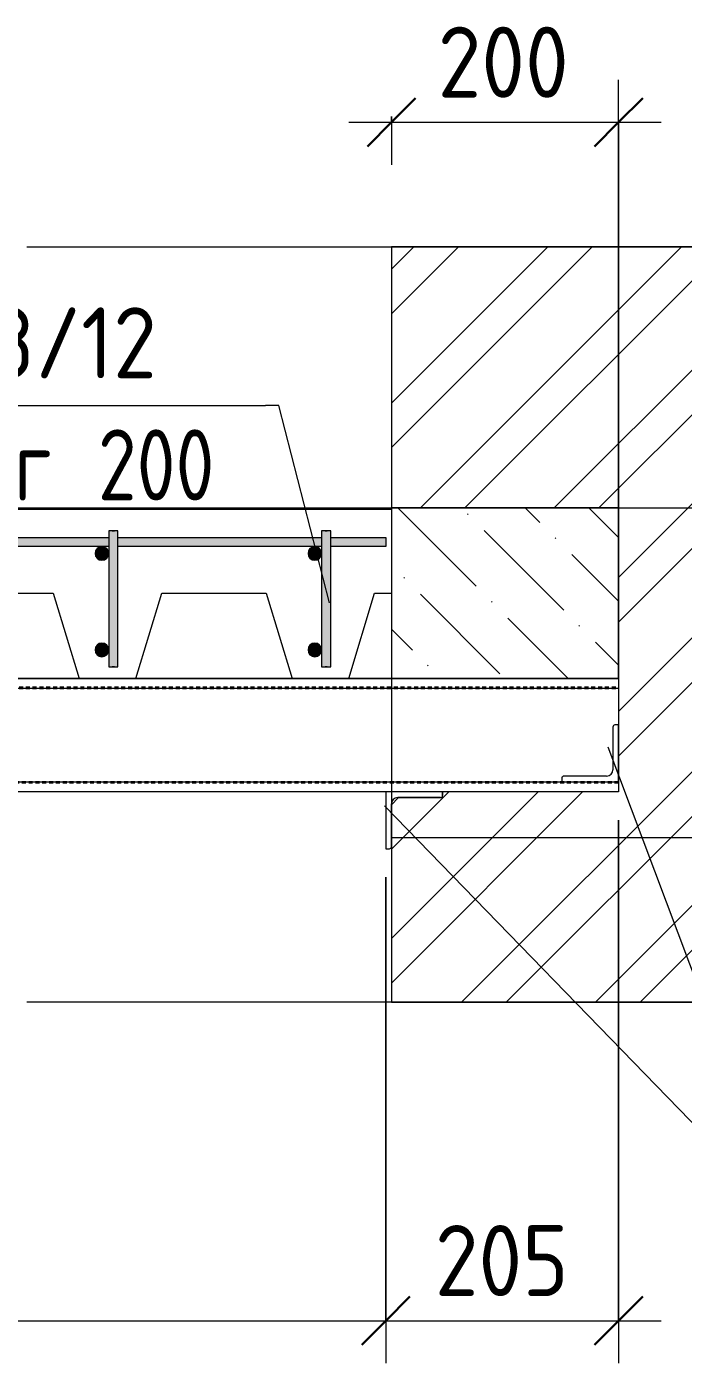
# Model space of a CAD drawing. Header units: millimetres. Extents: x 19570 to 43964, y -3263 to 48369.
# Drawn here: x 36290 to 36869, y -3263 to -2086 of the extents above; entities that cross this region are included whole.
import ezdxf

# ---------------------------------------------------------------- set-up
doc = ezdxf.new("R2010")
doc.units = ezdxf.units.MM
doc.linetypes.add('01 Штриховая _4 мм_', pattern=[6, 3.5, -2.5])
for name, color, linetype, lineweight in [('AA_Dim', 7, 'Continuous', 9), ('AA_Dim-25', 7, 'Continuous', 9), ('AA_Linii', 7, 'Continuous', 9), ('AA_Oformlenie', 7, 'Continuous', 9), ('AA_Vinoska', 7, 'Continuous', 9), ('AA_Visotnaya otmetka', 7, 'Continuous', 9), ('AF_Balki', 7, 'Continuous', 20), ('AF_Perekritie_Опалубка', 253, 'Continuous', 20), ('AF_Stena_Опалубка', 253, 'Continuous', 20), ('KR_Armatura_Tonkie', 7, 'Continuous', 20), ('KR_Fundament', 7, 'Continuous', 20)]:
    doc.layers.add(name, color=color, linetype=linetype, lineweight=lineweight)
doc.styles.add('ISOCPEUR_6', font='isocpeur.ttf', dxfattribs={"width": 0.9, "height": 62.5})
doc.styles.add('ISOCPEUR_8', font='isocpeur.ttf', dxfattribs={"width": 0.8, "height": 62.5})
doc.dimstyles.new('00_Точн_3_знака__прозр__2', dxfattribs={"dimscale": 304.8, "dimtxt": 62.248823, "dimasz": 0.139436, "dimexe": 0.123031, "dimexo": 0.082021, "dimgap": 0.008202, "dimtad": 1, "dimdec": 3, "dimrnd": 0.001, "dimdsep": 46, "dimtxsty": 'ISOCPEUR_6', "dimblk1": 'OBLIQUE', "dimblk2": 'OBLIQUE', "dimsah": 1, "dimcen": 0.09, "dimdle": 0.123031, "dimazin": 0, "dimtfac": 1, "dimtdec": 4, "dimtix": 1, "dimtmove": 0, "dimatfit": 3, "dimfxl": 1, "dimtvp": 1, "dimtolj": 1, "dimtzin": 0, "dimlwd": 18, "dimlwe": 18, "dimarcsym": 2})

# ---------------------------------------------------------------- blocks, each defined once
blk = doc.blocks.new('354_Уголок горизонт ГОСТ 8509-93 _НесКаркас_РабПлоск_ - Уголок ГОСТ 8509-93-4313200-Сечение 1')
at = {"layer": 'AF_Balki', "lineweight": 9}
for p, q in [((46705, 2506.8), (46655, 2506.8)), ((46655, 2506.8), (46655, 2456.8)), ((46655, 2506.8), (46655, 2456.8)), ((46705, 2503.6), (46705, 2506.8)), ((46660, 2458.6), (46660, 2496.3)), ((46665.5, 2501.8), (46703.2, 2501.8)), ((46655, 2456.8), (46658.2, 2456.8))]:
    blk.add_line(p, q, dxfattribs=at)
for centre, radius, start, end in [((46665.5, 2496.3), 5.5, 90, 180), ((46703.2, 2503.6), 1.8, 270, 0), ((46658.2, 2458.6), 1.8, 270, 0)]:
    blk.add_arc(centre, radius, start, end, dxfattribs=at)
blk = doc.blocks.new('354_Уголок горизонт ГОСТ 8509-93 _НесКаркас_РабПлоск_ - Уголок ГОСТ 8509-93-V4-Сечение 1')
at = {"layer": 'AF_Balki', "lineweight": 9}
for p, q in [((46860, 2565.8), (46856.8, 2565.8)), ((46860, 2515.8), (46860, 2565.8)), ((46860, 2515.8), (46860, 2565.8)), ((46855, 2564), (46855, 2526.3)), ((46810, 2519), (46810, 2515.8)), ((46849.5, 2520.8), (46811.8, 2520.8)), ((46810, 2515.8), (46860, 2515.8))]:
    blk.add_line(p, q, dxfattribs=at)
for centre, radius, start, end in [((46856.8, 2564), 1.8, 90, 180), ((46811.8, 2519), 1.8, 90, 180), ((46849.5, 2526.3), 5.5, 270, 0)]:
    blk.add_arc(centre, radius, start, end, dxfattribs=at)
blk = doc.blocks.new('351_Ряд стержней прямых равный шаг _НесАрм_РабПлоск_ - Тип 1-V12-Сечение 1')
at = {"layer": 'KR_Armatura_Tonkie', "lineweight": 9}
for points in [[(46598.6, -2650), (46602.5, -2649.9), (46602.5, -2530), (46598.5, -2530.1), (46598.5, -2650)], [(46602.5, -2650), (46606.5, -2649.9), (46606.4, -2530), (46602.5, -2530.1), (46602.5, -2649.9)]]:
    blk.add_hatch(color=256, dxfattribs=at).paths.add_polyline_path(points)
for p, q in [((46606.5, -2530), (46598.5, -2530)), ((46598.5, -2530), (46598.5, -2650)), ((46601.5, -2530), (46602.5, -2530)), ((46602.5, -2530), (46603.5, -2530)), ((46606.5, -2650), (46606.5, -2530)), ((46598.5, -2650), (46606.5, -2650)), ((46602.5, -2650), (46601.5, -2650)), ((46603.5, -2650), (46602.5, -2650))]:
    blk.add_line(p, q, dxfattribs=at)
blk = doc.blocks.new('351_Ряд стержней прямых равный шаг _НесАрм_РабПлоск_ - Тип 1-V13-Сечение 1')
at = {"layer": 'KR_Armatura_Tonkie', "lineweight": 9}
for points in [[(46413, -2650), (46415, -2649.9), (46415, -2530), (46411, -2530.1), (46411.1, -2650), (46412.2, -2650)], [(46415, -2650), (46419, -2649.9), (46418.9, -2530), (46415, -2530.1), (46415, -2649.9)]]:
    blk.add_hatch(color=256, dxfattribs=at).paths.add_polyline_path(points)
for p, q in [((46419, -2530), (46411, -2530)), ((46411, -2530), (46411, -2650)), ((46414, -2530), (46415, -2530)), ((46415, -2530), (46416, -2530)), ((46419, -2650), (46419, -2530)), ((46411, -2650), (46419, -2650)), ((46415, -2650), (46414, -2650)), ((46416, -2650), (46415, -2650))]:
    blk.add_line(p, q, dxfattribs=at)
blk = doc.blocks.new('351_Ряд стержней прямых равный шаг _НесАрм_РабПлоск_ - Тип 1-V6-Сечение 1')
at = {"layer": 'KR_Armatura_Tonkie', "lineweight": 9}
for points in [[(46405, 918.4), (46407.5, 919), (46408, 919.2), (46409.2, 920.2), (46410.2, 921.4), (46410.8, 922.8), (46411, 924.4), (46410.5, 926.8), (46410.2, 927.4), (46409.2, 928.6), (46407.5, 929.8), (46406.6, 930.2), (46405, 930.4), (46403.4, 930.2), (46401.5, 929.2), (46400.8, 928.6), (46399.5, 926.6), (46399.2, 926), (46399, 924.4), (46399.2, 922.8), (46399.8, 921.4), (46401.5, 919.6), (46402, 919.2), (46403.4, 918.6)], [(46405, 918.4), (46407.5, 919), (46408, 919.2), (46409.2, 920.2), (46410.2, 921.4), (46410.8, 922.8), (46411, 924.4), (46410.5, 926.8), (46410.2, 927.4), (46409.2, 928.6), (46407.5, 929.8), (46406.6, 930.2), (46405, 930.4), (46403.4, 930.2), (46401.5, 929.2), (46400.8, 928.6), (46399.5, 926.6), (46399.2, 926), (46399, 924.4), (46399.2, 922.8), (46399.8, 921.4), (46401.5, 919.6), (46402, 919.2), (46403.4, 918.6)], [(46592.5, 918.4), (46594.1, 918.6), (46595.5, 919.2), (46596.7, 920.2), (46597.7, 921.4), (46598.3, 922.8), (46598.5, 924.4), (46598, 926.6), (46597.7, 927.4), (46596.7, 928.6), (46595.5, 929.6), (46594.1, 930.2), (46592.5, 930.4), (46590.9, 930.2), (46589.5, 929.6), (46588.3, 928.6), (46587, 926.6), (46586.7, 926), (46586.5, 924.4), (46586.7, 922.8), (46587.3, 921.4), (46588.3, 920.2), (46589.5, 919.2), (46590.9, 918.6)], [(46592.5, 918.4), (46594.1, 918.6), (46595.5, 919.2), (46596.7, 920.2), (46597.7, 921.4), (46598.3, 922.8), (46598.5, 924.4), (46598, 926.6), (46597.7, 927.4), (46596.7, 928.6), (46595.5, 929.6), (46594.1, 930.2), (46592.5, 930.4), (46590.9, 930.2), (46589.5, 929.6), (46588.3, 928.6), (46587, 926.6), (46586.7, 926), (46586.5, 924.4), (46586.7, 922.8), (46587.3, 921.4), (46588.3, 920.2), (46589.5, 919.2), (46590.9, 918.6)]]:
    blk.add_hatch(color=256, dxfattribs=at).paths.add_polyline_path(points)
at = {"layer": 'AA_Oformlenie'}
for centre, start, end in [((46405, 924.4), 0, 180), ((46592.5, 924.4), 0, 180), ((46405, 924.4), 180, 0), ((46592.5, 924.4), 180, 0)]:
    blk.add_arc(centre, 6, start, end, dxfattribs=at)
at = {"layer": 'KR_Armatura_Tonkie', "lineweight": 9}
for centre, start, end in [((46405, 924.4), 0, 180), ((46592.5, 924.4), 0, 180), ((46405, 924.4), 180, 0), ((46592.5, 924.4), 180, 0)]:
    blk.add_arc(centre, 6, start, end, dxfattribs=at)
blk = doc.blocks.new('351_Ряд стержней прямых равный шаг _НесАрм_РабПлоск_ - Тип 1-V24-Сечение 1')
at = {"layer": 'KR_Armatura_Tonkie', "lineweight": 9}
for points in [[(46405, -2641), (46407.5, -2640.4), (46408, -2640.2), (46409.2, -2639.2), (46410.2, -2638), (46410.8, -2636.6), (46411, -2634.9), (46410.8, -2633.4), (46410.2, -2632), (46409.2, -2630.8), (46407.5, -2629.6), (46406.6, -2629.2), (46405, -2629), (46403.4, -2629.2), (46401.5, -2630.2), (46400.8, -2630.8), (46399.8, -2632), (46399.2, -2633.4), (46399, -2635), (46399.2, -2636.6), (46399.8, -2638), (46401.5, -2639.8), (46402, -2640.2), (46403.4, -2640.8)], [(46405, -2641), (46407.5, -2640.4), (46408, -2640.2), (46409.2, -2639.2), (46410.2, -2638), (46410.8, -2636.6), (46411, -2634.9), (46410.8, -2633.4), (46410.2, -2632), (46409.2, -2630.8), (46407.5, -2629.6), (46406.6, -2629.2), (46405, -2629), (46403.4, -2629.2), (46401.5, -2630.2), (46400.8, -2630.8), (46399.8, -2632), (46399.2, -2633.4), (46399, -2635), (46399.2, -2636.6), (46399.8, -2638), (46401.5, -2639.8), (46402, -2640.2), (46403.4, -2640.8)], [(46592.5, -2641), (46594.1, -2640.8), (46595.5, -2640.2), (46596.7, -2639.2), (46597.7, -2638), (46598.3, -2636.6), (46598.5, -2634.9), (46598.3, -2633.4), (46597.7, -2632), (46596.7, -2630.8), (46595.5, -2629.8), (46594.1, -2629.2), (46592.5, -2629), (46590.9, -2629.2), (46589.5, -2629.8), (46588.3, -2630.8), (46587.3, -2632), (46586.7, -2633.4), (46586.5, -2635), (46586.7, -2636.6), (46587.3, -2638), (46588.3, -2639.2), (46589.5, -2640.2), (46590.9, -2640.8)], [(46592.5, -2641), (46594.1, -2640.8), (46595.5, -2640.2), (46596.7, -2639.2), (46597.7, -2638), (46598.3, -2636.6), (46598.5, -2634.9), (46598.3, -2633.4), (46597.7, -2632), (46596.7, -2630.8), (46595.5, -2629.8), (46594.1, -2629.2), (46592.5, -2629), (46590.9, -2629.2), (46589.5, -2629.8), (46588.3, -2630.8), (46587.3, -2632), (46586.7, -2633.4), (46586.5, -2635), (46586.7, -2636.6), (46587.3, -2638), (46588.3, -2639.2), (46589.5, -2640.2), (46590.9, -2640.8)]]:
    blk.add_hatch(color=256, dxfattribs=at).paths.add_polyline_path(points)
at = {"layer": 'AA_Oformlenie'}
for centre, start, end in [((46405, -2635), 0, 180), ((46405, -2635), 180, 0), ((46592.5, -2635), 0, 180), ((46592.5, -2635), 180, 0)]:
    blk.add_arc(centre, 6, start, end, dxfattribs=at)
at = {"layer": 'KR_Armatura_Tonkie', "lineweight": 9}
for centre, start, end in [((46405, -2635), 0, 180), ((46405, -2635), 180, 0), ((46592.5, -2635), 0, 180), ((46592.5, -2635), 180, 0)]:
    blk.add_arc(centre, 6, start, end, dxfattribs=at)
blk = doc.blocks.new('351_Ряд стержней прямых равный шаг _НесАрм_РабПлоск_ - Тип 1-V25-Сечение 1')
at = {"layer": 'KR_Armatura_Tonkie', "lineweight": 9}
h = blk.add_hatch(color=256, dxfattribs=at)
h.paths.add_polyline_path([(44515, -2540), (44536, -2540), (44536, -2536), (44515, -2536.1), (44515, -2539)])
h.paths.add_polyline_path([(44544, -2540), (44723.5, -2539.9), (44723.5, -2536), (44544, -2536.1), (44544, -2540)])
h.paths.add_polyline_path([(46652.5, -2540), (46655, -2540), (46655, -2536), (46606.5, -2536.1), (46606.5, -2540), (46646.6, -2540)])
h.paths.add_polyline_path([(44731.5, -2540), (44911, -2539.8), (44911, -2536), (44731.5, -2536.2), (44731.5, -2539.9)])
h.paths.add_polyline_path([(46598.5, -2540), (46598.5, -2536), (46419, -2536.1), (46419, -2540), (46592.8, -2540)])
h.paths.add_polyline_path([(44919, -2540), (45098.5, -2539.7), (45098.4, -2536), (44919, -2536.2), (44919, -2539.8)])
h.paths.add_polyline_path([(46411, -2540), (46411, -2536), (46231.5, -2536.1), (46231.5, -2540), (46407.5, -2540)])
h.paths.add_polyline_path([(45106.5, -2540), (45286, -2540), (45286, -2536), (45106.5, -2536.2), (45106.5, -2539.7)])
h.paths.add_polyline_path([(45294, -2540), (45473.5, -2540), (45473.5, -2536), (45294, -2536.3), (45294, -2539.6)])
h.paths.add_polyline_path([(46223.5, -2540), (46223.5, -2536), (46044, -2536.1), (46044, -2540), (46222.2, -2540)])
h.paths.add_polyline_path([(45481.5, -2540), (45661, -2540), (45661, -2536), (45481.5, -2536.1), (45481.5, -2539.5)])
h.paths.add_polyline_path([(45669, -2540), (45848.5, -2540), (45848.5, -2536), (45669, -2536.1), (45669, -2539.4)])
h.paths.add_polyline_path([(46036, -2540), (46036, -2536), (45856.5, -2536.1), (45856.5, -2540), (46030.9, -2540)])
h = blk.add_hatch(color=256, dxfattribs=at)
h.paths.add_polyline_path([(45588.6, -2544), (45661, -2543.9), (45661, -2540), (45481.5, -2540), (45481.5, -2544), (45582.6, -2544)])
h.paths.add_polyline_path([(46655, -2544), (46655, -2540), (46606.5, -2540), (46606.5, -2544), (46652.5, -2544)])
h.paths.add_polyline_path([(44515, -2544), (44536, -2543.9), (44536, -2540), (44515, -2540), (44515, -2543.9)])
h.paths.add_polyline_path([(44544, -2544), (44723.5, -2543.9), (44723.5, -2540), (44544, -2540), (44544, -2543.9)])
h.paths.add_polyline_path([(46593.6, -2544), (46598.5, -2543.9), (46598.5, -2540), (46419, -2540), (46419, -2544), (46592.8, -2544)])
h.paths.add_polyline_path([(44731.5, -2544), (44911, -2543.9), (44911, -2540), (44731.5, -2540.1), (44731.5, -2543.9)])
h.paths.add_polyline_path([(44919, -2544), (45098.5, -2543.9), (45098.4, -2540), (44919, -2540.2), (44919, -2543.9)])
h.paths.add_polyline_path([(46411, -2544), (46411, -2540), (46231.5, -2540), (46231.5, -2544), (46410.5, -2544)])
h.paths.add_polyline_path([(45106.5, -2544), (45286, -2543.9), (45286, -2540), (45106.5, -2540.3), (45106.5, -2543.9)])
h.paths.add_polyline_path([(46223.5, -2544), (46223.5, -2540), (46044, -2540), (46044, -2544), (46222.2, -2544)])
h.paths.add_polyline_path([(45294, -2544), (45473.5, -2543.9), (45473.5, -2540), (45294, -2540), (45294, -2543.9)])
h.paths.add_polyline_path([(46031.1, -2544), (46036, -2543.7), (46036, -2540), (45856.5, -2540), (45856.5, -2544), (46030.9, -2544)])
h.paths.add_polyline_path([(45821.7, -2544), (45848.5, -2543.7), (45848.5, -2540), (45669, -2540), (45669, -2544), (45815.7, -2544)])
for p, q in [((46231.5, -2536), (46411, -2536)), ((46419, -2536), (46598.5, -2536)), ((46606.5, -2536), (46655, -2536)), ((46655, -2536), (46655, -2544)), ((46655, -2539), (46655, -2540)), ((46655, -2540), (46655, -2541)), ((46411, -2544), (46231.5, -2544)), ((46598.5, -2544), (46419, -2544)), ((46655, -2544), (46606.5, -2544))]:
    blk.add_line(p, q, dxfattribs=at)
blk = doc.blocks.new('204_Плита по профлисту с монолитным слоем с вырезанием плиты_ГОСТ 24045-2016__Фунд_Перекрытие_ - Н75-4309966-Сечение 1')
at = {"layer": 'KR_Fundament'}
for p, q in [((44510, 2756.8), (46660, 2756.8)), ((46660, 2756.8), (46660, 2681.8)), ((46270.2, 2681.8), (46362.2, 2681.8)), ((46362.2, 2681.8), (46385, 2606.8)), ((46435, 2606.8), (46457.7, 2681.8)), ((46457.7, 2681.8), (46549.7, 2681.8)), ((46549.7, 2681.8), (46572.5, 2606.8)), ((46622.5, 2606.8), (46645.2, 2681.8)), ((46645.2, 2681.8), (46660, 2681.8)), ((46435, 2606.8), (46385, 2606.8)), ((46622.5, 2606.8), (46572.5, 2606.8))]:
    blk.add_line(p, q, dxfattribs=at)
blk = doc.blocks.new('252_Швеллер полки параллельные _НесКаркас_Балка_ - 10П-4325609-Сечение 1')
at = {"layer": 'AF_Balki', "lineweight": 9}
for p, q in [((46860, -2660), (44310, -2660)), ((46860, -2660), (46860, -2664.6)), ((46860, -2664.6), (46860, -2667.5)), ((46860, -2752.5), (46860, -2755.4)), ((46860, -2760), (44310, -2760)), ((46860, -2755.4), (46860, -2760))]:
    blk.add_line(p, q, dxfattribs=at)
at = {"layer": 'AF_Balki', "linetype": '01 Штриховая _4 мм_', "lineweight": 9}
for p, q in [((44310, -2667.6), (46860, -2667.6)), ((44310, -2669), (46860, -2669)), ((46860, -2667.5), (46860, -2667.6)), ((46860, -2751), (44310, -2751)), ((46860, -2752.4), (44310, -2752.4)), ((46860, -2752.4), (46860, -2752.5))]:
    blk.add_line(p, q, dxfattribs=at)
blk = doc.blocks.new('252_Швеллер полки параллельные _НесКаркас_Балка_ - 10П-4325546-Сечение 1')
at = {"layer": 'AF_Balki', "lineweight": 9}
for p, q in [((44310, -2660), (46860, -2660)), ((46860, -2669), (45820.6, -2669)), ((46860, -2660), (46860, -2760)), ((45820.6, -2751), (46860, -2751)), ((46860, -2760), (44310, -2760))]:
    blk.add_line(p, q, dxfattribs=at)
blk = doc.blocks.new('011_Прямоугольник обрыва _ЭлУзла_ - 011_Прямоугольник обрыва _ЭлУзла_-4328860-Сечение 1')
at = {"layer": 'AA_Oformlenie'}
for p, q in [((46338.8, 2986.8), (47010, 2986.8)), ((47010, 2321.7), (46338.8, 2321.7))]:
    blk.add_line(p, q, dxfattribs=at)
blk = doc.blocks.new('DIMBLOCK44-Сечение 1')
at = {"layer": 'AA_Dim-25', "lineweight": 18}
for p, q in [((34466.5, -2835), (34466.5, -3263)), ((34466.5, -3225.5), (34466.5, -2835)), ((36606.5, -2835), (36606.5, -3263)), ((36606.5, -3225.5), (36606.5, -2835)), ((34466.5, -3225.5), (36606.5, -3225.5))]:
    blk.add_line(p, q, dxfattribs=at)
at = {"layer": 'AA_Dim-25', "lineweight": 30}
for p, q in [((34466.5, -3225.5), (34487.8, -3204.2)), ((36606.5, -3225.5), (36627.8, -3204.2)), ((34466.5, -3225.5), (34445.3, -3246.7)), ((36606.5, -3225.5), (36585.3, -3246.7))]:
    blk.add_line(p, q, dxfattribs=at)
at = {"layer": 'AA_Dim-25', "color": 0, "lineweight": 18, "insert": (35459.9, -3141.3), "char_height": 62.5, "width": 183.873, "attachment_point": 1, "line_spacing_factor": 1.149209, "style": 'ISOCPEUR_6'}
blk.add_mtext('2140', dxfattribs=at)
blk = doc.blocks.new('_Oblique')
at = {"color": 0, "linetype": 'ByBlock', "lineweight": -2}
blk.add_line((-0.5, -0.5), (0.5, 0.5), dxfattribs=at)
blk = doc.blocks.new('DIMBLOCK45-Сечение 1')
at = {"layer": 'AA_Dim-25', "lineweight": 18}
for p, q in [((36811.5, -2785), (36811.5, -3263)), ((36811.5, -3225.5), (36811.5, -2785)), ((36606.5, -2835), (36606.5, -3263)), ((36606.5, -3225.5), (36606.5, -2835)), ((36606.5, -3225.5), (36849, -3225.5))]:
    blk.add_line(p, q, dxfattribs=at)
at = {"layer": 'AA_Dim-25', "lineweight": 30}
for p, q in [((36606.5, -3225.5), (36627.8, -3204.2)), ((36811.5, -3225.5), (36832.8, -3204.2)), ((36606.5, -3225.5), (36585.3, -3246.7)), ((36811.5, -3225.5), (36790.3, -3246.7))]:
    blk.add_line(p, q, dxfattribs=at)
at = {"layer": 'AA_Dim-25', "color": 0, "lineweight": 18, "insert": (36649.7, -3141.3), "char_height": 62.5, "width": 142.215, "attachment_point": 1, "line_spacing_factor": 1.149209, "style": 'ISOCPEUR_6'}
blk.add_mtext('205', dxfattribs=at)
blk = doc.blocks.new('DIMBLOCK46-Сечение 1')
at = {"layer": 'AA_Dim-25', "lineweight": 18}
for p, q in [((36811.5, -2635), (36811.5, -2133)), ((36574, -2170.5), (36849, -2170.5)), ((36611.5, -2165.4), (36611.5, -2208)), ((36611.5, -2170.5), (36611.5, -2165.4)), ((36811.5, -2170.5), (36811.5, -2635))]:
    blk.add_line(p, q, dxfattribs=at)
at = {"layer": 'AA_Dim-25', "lineweight": 30}
for p, q in [((36611.5, -2170.5), (36632.8, -2149.3)), ((36811.5, -2170.5), (36832.8, -2149.3)), ((36611.5, -2170.5), (36590.3, -2191.8)), ((36811.5, -2170.5), (36790.3, -2191.8))]:
    blk.add_line(p, q, dxfattribs=at)
at = {"layer": 'AA_Dim-25', "color": 0, "lineweight": 18, "insert": (36652.2, -2086.3), "char_height": 62.5, "width": 142.215, "attachment_point": 1, "line_spacing_factor": 1.149209, "style": 'ISOCPEUR_6'}
blk.add_mtext('200', dxfattribs=at)
blk = doc.blocks.new('042_М_Арматуры - Диам длина поз _ Комментарий-2260297-Сечение 1')
at = {"layer": 'AA_Vinoska'}
blk.add_line((45279.9, -2419.7), (45629.9, -2419.7), dxfattribs=at)

msp = doc.modelspace()

# ---------------------------------------------------------------- hatches: boundary and pattern name
at = {"layer": 'AA_Oformlenie'}
h = msp.add_hatch(dxfattribs=at)
h.set_pattern_fill('FP_2', color=250, style=0, pattern_type=2)
h.set_pattern_definition([(45, (36503.55, 4900), (-58.9331, 58.9331), []), (45, (36542.84, 4900), (-58.9331, 58.9331), [])])
h.paths.add_polyline_path([(36611.504, -2945.1596), (36961.5395, -2945.1596), (36961.5395, -2806.3697), (36941.4618, -2806.3697), (36941.4618, -2778.8697), (36961.5395, -2778.8697), (36918.2145, -2764.7925), (36961.5395, -2750.7154), (36961.5395, -2473.7899), (36941.4618, -2473.7899), (36941.4618, -2446.2899), (36961.5395, -2446.2899), (36918.2145, -2432.2127), (36961.5395, -2418.1356), (36961.5395, -2280), (36611.504, -2280), (36611.504, -2510), (36811.504, -2510), (36811.504, -2760), (36656.504, -2760), (36656.2629, -2764.1), (36655.604, -2764.7588), (36654.704, -2765), (36615.5805, -2765.1874), (36614.254, -2765.7369), (36613.1149, -2766.6109), (36612.2409, -2767.75), (36611.6914, -2769.0765), (36611.504, -2770.5), (36611.504, -2844.6895)])
h.paths.add_polyline_path([(34380.4595, -2945.1596), (34461.504, -2945.1596), (34461.3166, -2769.0765), (34460.7672, -2767.75), (34459.8931, -2766.6109), (34458.754, -2765.7369), (34457.4275, -2765.1874), (34456.004, -2765), (34417.404, -2764.7588), (34416.7452, -2764.1), (34416.504, -2763.2), (34416.504, -2760), (34261.504, -2760), (34261.504, -2511), (34461.504, -2511), (34461.504, -2280), (34163.8351, -2280), (34163.8351, -2418.1356), (34183.4615, -2418.1356), (34183.4615, -2446.2899), (34163.8351, -2446.2899), (34207.1364, -2460.0399), (34163.8351, -2473.7899), (34163.8351, -2750.7154), (34183.4615, -2750.7154), (34183.4615, -2778.8697), (34163.8351, -2778.8697), (34207.1364, -2792.6197), (34163.8351, -2806.3697), (34163.8351, -2945.1596)])
h = msp.add_hatch(dxfattribs=at)
h.set_pattern_fill('FP_3', color=250, style=0, pattern_type=2)
h.set_pattern_definition([(135, (36503.55, 4900), (-77.17434, 21.04703), [99.219, -19.844, 0.8382, -19.006])])
h.paths.add_polyline_path([(34380.4595, -2660), (34461.504, -2660), (34461.504, -2511), (34261.504, -2511), (34261.504, -2660)])
h.paths.add_polyline_path([(36611.504, -2660), (36811.504, -2660), (36811.504, -2510), (36611.504, -2510), (36611.504, -2604.9849)])

# ---------------------------------------------------------------- linework, layer by layer
at = {"layer": 'AA_Linii'}
for p, q in [((36961.5395, -2280), (36611.504, -2280)), ((36611.504, -2280), (36611.504, -2510)), ((36611.504, -2510), (36811.504, -2510)), ((36611.504, -2510), (36611.504, -2660)), ((36811.504, -2510), (36611.504, -2510)), ((36811.504, -2510), (36811.504, -2660)), ((36811.504, -2660), (36811.504, -2510)), ((36611.504, -2660), (36811.504, -2660)), ((36811.504, -2660), (36811.504, -2760)), ((36654.704, -2765), (36617.004, -2765)), ((36811.504, -2760), (36656.504, -2760)), ((36656.504, -2760), (36656.504, -2763.2)), ((36611.504, -2770.5), (36611.504, -2945.1596)), ((36611.504, -2945.1596), (36961.5395, -2945.1596))]:
    msp.add_line(p, q, dxfattribs=at)
for centre, radius, start, end in [((36617.004, -2770.5), 5.5, 90, 180), ((36654.704, -2763.2), 1.8, 270, 0)]:
    msp.add_arc(centre, radius, start, end, dxfattribs=at)
at = {"layer": 'AA_Vinoska'}
for p, q in [((36512.2365, -2419.7305), (36500.6719, -2419.7305)), ((36557.0492, -2593.5277), (36512.2365, -2419.7305)), ((36801.9883, -2720.328), (36958.1101, -3135.2071)), ((36605.3906, -2772.3686), (36958.1101, -3135.2071))]:
    msp.add_line(p, q, dxfattribs=at)
at = {"layer": 'AA_Visotnaya otmetka'}
for q in [(37297.3045, -2510), (36467.3308, -2510)]:
    msp.add_line((36467.3308, -2510), q, dxfattribs=at)
at = {"layer": 'AF_Perekritie_Опалубка'}
for p, q in [((34461.504, -2510), (36611.504, -2510)), ((34461.504, -2511), (36611.504, -2511)), ((36611.504, -2511), (36611.504, -2510))]:
    msp.add_line(p, q, dxfattribs=at)
at = {"layer": 'AF_Stena_Опалубка', "lineweight": 9}
for p, q in [((36611.504, -2280), (36611.504, -2800)), ((36611.504, -2800), (36941.4618, -2800))]:
    msp.add_line(p, q, dxfattribs=at)

# ---------------------------------------------------------------- block references
at = {"layer": 'AA_Oformlenie'}
msp.add_blockref('011_Прямоугольник обрыва _ЭлУзла_ - 011_Прямоугольник обрыва _ЭлУзла_-4328860-Сечение 1', (-10048.496, -5266.8367), dxfattribs=at)
at = {"layer": 'AA_Vinoska'}
msp.add_blockref('042_М_Арматуры - Диам длина поз _ Комментарий-2260297-Сечение 1', (-9129.2584, 0), dxfattribs=at)
at = {"layer": 'AF_Balki', "linetype": '01 Штриховая _4 мм_', "lineweight": 9}
for name in ['252_Швеллер полки параллельные _НесКаркас_Балка_ - 10П-4325609-Сечение 1', '252_Швеллер полки параллельные _НесКаркас_Балка_ - 10П-4325546-Сечение 1']:
    msp.add_blockref(name, (-10048.496, 0), dxfattribs=at)
at = {"layer": 'AF_Balki', "lineweight": 9}
for name in ['354_Уголок горизонт ГОСТ 8509-93 _НесКаркас_РабПлоск_ - Уголок ГОСТ 8509-93-V4-Сечение 1', '354_Уголок горизонт ГОСТ 8509-93 _НесКаркас_РабПлоск_ - Уголок ГОСТ 8509-93-4313200-Сечение 1']:
    msp.add_blockref(name, (-10048.496, -5266.8367), dxfattribs=at)
at = {"layer": 'KR_Armatura_Tonkie', "lineweight": 9}
for name, p in [('351_Ряд стержней прямых равный шаг _НесАрм_РабПлоск_ - Тип 1-V25-Сечение 1', (-10048.496, 0)), ('351_Ряд стержней прямых равный шаг _НесАрм_РабПлоск_ - Тип 1-V13-Сечение 1', (-10048.496, 0)), ('351_Ряд стержней прямых равный шаг _НесАрм_РабПлоск_ - Тип 1-V12-Сечение 1', (-10048.496, 0)), ('351_Ряд стержней прямых равный шаг _НесАрм_РабПлоск_ - Тип 1-V6-Сечение 1', (-10048.496, -3474.4024)), ('351_Ряд стержней прямых равный шаг _НесАрм_РабПлоск_ - Тип 1-V24-Сечение 1', (-10048.496, 0))]:
    msp.add_blockref(name, p, dxfattribs=at)
at = {"layer": 'KR_Fundament'}
msp.add_blockref('204_Плита по профлисту с монолитным слоем с вырезанием плиты_ГОСТ 24045-2016__Фунд_Перекрытие_ - Н75-4309966-Сечение 1', (-10048.496, -5266.8367), dxfattribs=at)

# ---------------------------------------------------------------- texts
at = {"layer": 'AA_Vinoska', "char_height": 62.5, "attachment_point": 1}
for s, insert, width, style in [('8/12', (36255.2629, -2333.3779), 180.379687, 'ISOCPEUR_6'), (' 200', (36321.0984, -2440.8542), 166.751, 'ISOCPEUR_8'), ('шаг', (36200.7129, -2440.8542), 145.907125, 'ISOCPEUR_8')]:
    msp.add_mtext(s, dxfattribs=dict(at, insert=insert, width=width, style=style))

# ---------------------------------------------------------------- dimensions: what is measured, and where the dimension line sits
at = {"layer": 'AA_Dim', "lineweight": 18}
for base, p1, p2, override, picture, middle in [((36811.504, -2170.5015), (36611.504, -2140.4494), (36811.504, -2660), {"dimpost": '<>', "dimfxl": 556.716073}, 'DIMBLOCK46-Сечение 1', (36711.504, -2136.7515)), ((36811.504, -3225.4808), (36606.504, -2810), (36811.504, -2760), {"dimpost": '<>', "dimfxl": 211.009478}, 'DIMBLOCK45-Сечение 1', (36709.004, -3191.7308)), ((36606.504, -3225.4808), (34466.504, -2810), (36606.504, -2810), {"dimpost": '<>', "dimfxl": 2140}, 'DIMBLOCK44-Сечение 1', (35536.504, -3191.7308))]:
    dim = msp.add_linear_dim(base=base, p1=p1, p2=p2, dimstyle='00_Точн_3_знака__прозр__2', override=override, dxfattribs=at)
    dim.commit()
    dim.dimension.update_dxf_attribs({"geometry": picture, "text_midpoint": middle})

doc.saveas('drawing.dxf')
